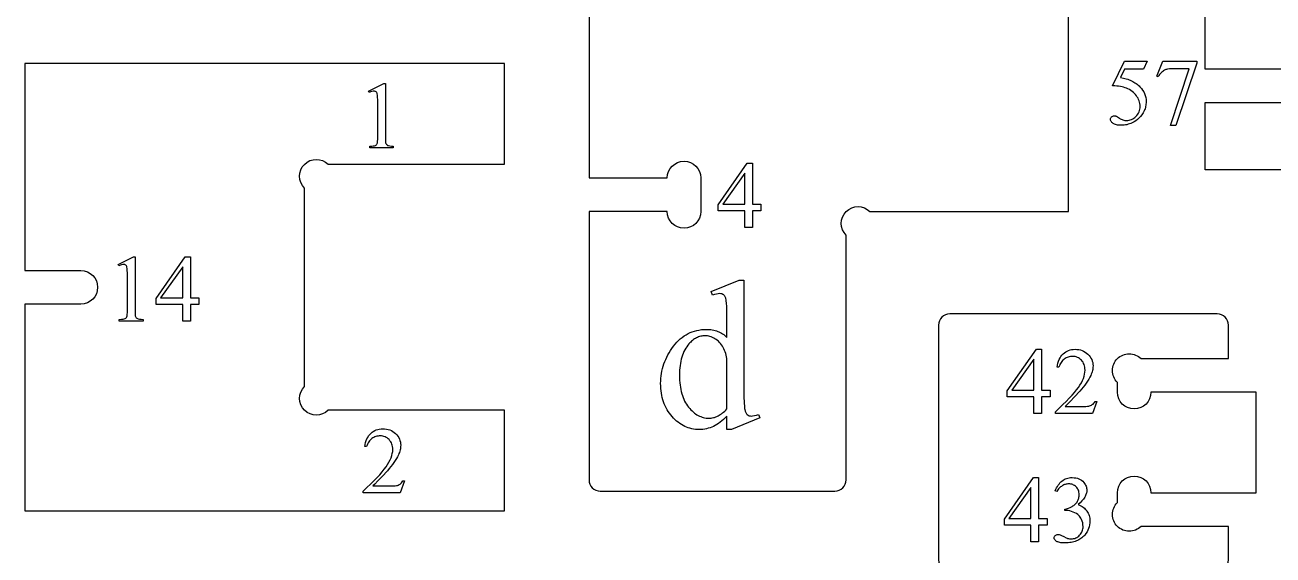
# Model space of a CAD drawing. Extents: x 7 to 905, y -397 to 592.
# Drawn here: x 531.1 to 709.7, y 103.7 to 179.5 of the extents above; entities that cross this region are included whole.
import ezdxf

# ---------------------------------------------------------------- set-up
doc = ezdxf.new("R2010")
doc.units = 0
doc.header["$MEASUREMENT"] = 0
doc.layers.add('EXT', color=1, linetype='CONTINUOUS')
doc.layers.add('TEXT', color=18, linetype='CONTINUOUS')

msp = doc.modelspace()

# ---------------------------------------------------------------- linework, layer by layer
at = {"layer": 'EXT'}
for points in [[(699.97, 158.81), (699.97, 168.41), (717.57, 168.41, 1), (717.57, 173.21), (717.57, 173.21), (699.97, 173.21), (699.97, 208.41), (717.57, 208.41, 1), (717.57, 213.21), (717.57, 213.21), (699.97, 213.21), (699.97, 222.81), (719.57, 222.81, -0.331679), (731.84, 213.67, -0.145898), (731.84, 167.95, -0.331679), (719.57, 158.81)], [(531.08, 109.98), (599.71, 109.98), (599.71, 124.38), (574.47, 124.38, -1), (571.08, 127.77), (571.08, 156.18, -1), (574.47, 159.58), (599.71, 159.58), (599.71, 173.98), (531.08, 173.98), (531.08, 144.38), (539.08, 144.38, -1), (539.08, 139.58), (539.08, 139.58), (531.08, 139.58)], [(663.42, 101.37), (701.7, 101.37, 0.414214), (703.3, 102.97), (703.3, 107.77), (690.81, 107.77, -0.414214), (687.42, 107.77, -0.414214), (687.42, 111.17), (687.42, 112.57, -1), (692.22, 112.57), (707.3, 112.57), (707.3, 126.97), (692.22, 126.97, -1), (687.42, 126.97), (687.42, 128.38, -0.414214), (687.42, 131.77, -0.414214), (690.81, 131.77), (703.3, 131.77), (703.3, 136.57, 0.414214), (701.7, 138.17), (663.42, 138.17, 0.414214), (661.82, 136.57), (661.82, 102.97, 0.414214)]]:
    msp.add_lwpolyline(points, format="xyb", close=True, dxfattribs=at)
msp.add_lwpolyline([(611.8, 183.22), (611.8, 157.62), (623, 157.62, -1), (627.8, 157.62), (627.8, 152.82, -1), (623, 152.82), (611.8, 152.82), (611.8, 114.42, 0.414214), (613.4, 112.82), (647, 112.82, 0.414214), (648.6, 114.42), (648.6, 149.43, -1), (652, 152.82), (680.44, 152.82), (680.44, 188.02)], format="xyb", dxfattribs=at)
at = {"layer": 'TEXT'}
for points in [[(691.68, 174.32), (691.16, 173.19), (688.45, 173.19), (687.86, 171.98), (688.29, 171.9), (688.69, 171.8), (688.89, 171.74), (689.08, 171.67), (689.26, 171.6), (689.44, 171.52), (689.61, 171.44), (689.77, 171.35), (689.93, 171.25), (690.09, 171.15), (690.24, 171.04), (690.38, 170.92), (690.52, 170.8), (690.65, 170.67), (690.86, 170.44), (691.03, 170.2), (691.19, 169.95), (691.31, 169.69), (691.41, 169.42), (691.48, 169.14), (691.52, 168.85), (691.53, 168.55), (691.53, 168.37), (691.51, 168.2), (691.49, 168.03), (691.46, 167.86), (691.42, 167.7), (691.37, 167.54), (691.31, 167.39), (691.24, 167.23), (691.09, 166.94), (690.92, 166.67), (690.73, 166.43), (690.52, 166.21), (690.29, 166), (690.05, 165.82), (689.8, 165.66), (689.54, 165.52), (689.35, 165.44), (689.16, 165.36), (688.96, 165.3), (688.77, 165.25), (688.57, 165.21), (688.37, 165.18), (688.17, 165.16), (687.97, 165.16), (687.78, 165.16), (687.6, 165.17), (687.43, 165.2), (687.27, 165.23), (687.13, 165.26), (687.01, 165.31), (686.89, 165.37), (686.8, 165.43), (686.71, 165.5), (686.63, 165.57), (686.57, 165.65), (686.52, 165.72), (686.48, 165.8), (686.45, 165.88), (686.43, 165.96), (686.43, 166.04), (686.44, 166.13), (686.47, 166.21), (686.51, 166.29), (686.58, 166.37), (686.66, 166.43), (686.75, 166.47), (686.85, 166.5), (686.97, 166.51), (687.13, 166.5), (687.2, 166.48), (687.27, 166.46), (687.44, 166.36), (687.71, 166.19), (687.83, 166.1), (687.96, 166.03), (688.08, 165.98), (688.21, 165.93), (688.34, 165.89), (688.46, 165.86), (688.59, 165.85), (688.72, 165.84), (688.91, 165.85), (689.09, 165.88), (689.27, 165.92), (689.45, 165.99), (689.61, 166.07), (689.78, 166.17), (689.93, 166.29), (690.08, 166.43), (690.22, 166.58), (690.34, 166.74), (690.44, 166.9), (690.52, 167.08), (690.59, 167.26), (690.63, 167.45), (690.66, 167.65), (690.67, 167.86), (690.66, 168.06), (690.64, 168.26), (690.59, 168.45), (690.54, 168.65), (690.46, 168.84), (690.37, 169.02), (690.27, 169.2), (690.14, 169.38), (690.01, 169.55), (689.86, 169.71), (689.7, 169.87), (689.52, 170.01), (689.33, 170.14), (689.13, 170.26), (688.92, 170.37), (688.7, 170.47), (688.51, 170.54), (688.3, 170.61), (688.08, 170.66), (687.84, 170.71), (687.59, 170.75), (687.32, 170.78), (687.03, 170.8), (686.73, 170.82), (688.45, 174.32)], [(693.94, 174.32), (698.77, 174.32), (698.77, 174.06), (695.77, 165.13), (695.02, 165.13), (697.71, 173.23), (695.24, 173.23), (694.89, 173.22), (694.59, 173.19), (694.47, 173.16), (694.35, 173.13), (694.25, 173.1), (694.17, 173.05), (694.03, 172.97), (693.9, 172.88), (693.78, 172.78), (693.66, 172.67), (693.56, 172.54), (693.45, 172.41), (693.36, 172.27), (693.27, 172.11), (693.08, 172.19)], [(580.25, 170.05), (582.44, 171.12), (582.66, 171.12), (582.66, 163.52), (582.66, 163.18), (582.67, 162.9), (582.69, 162.7), (582.72, 162.58), (582.76, 162.49), (582.82, 162.41), (582.89, 162.35), (582.98, 162.29), (583.11, 162.25), (583.28, 162.21), (583.51, 162.19), (583.79, 162.18), (583.79, 161.93), (580.41, 161.93), (580.41, 162.18), (580.7, 162.19), (580.93, 162.21), (581.11, 162.24), (581.23, 162.29), (581.32, 162.34), (581.39, 162.4), (581.45, 162.47), (581.49, 162.55), (581.52, 162.67), (581.54, 162.87), (581.56, 163.15), (581.56, 163.52), (581.56, 168.38), (581.56, 168.82), (581.55, 169.18), (581.53, 169.45), (581.5, 169.64), (581.47, 169.74), (581.43, 169.82), (581.38, 169.89), (581.33, 169.95), (581.26, 169.99), (581.19, 170.02), (581.11, 170.04), (581.03, 170.05), (580.9, 170.04), (580.74, 170), (580.55, 169.93), (580.35, 169.84)], [(636.39, 153.86), (636.39, 152.92), (635.18, 152.92), (635.18, 150.54), (634.09, 150.54), (634.09, 152.92), (630.28, 152.92), (630.28, 153.77), (634.45, 159.73), (635.18, 159.73), (635.18, 153.86)], [(634.09, 153.86), (634.09, 158.33), (630.93, 153.86)], [(544.42, 145.26), (546.62, 146.33), (546.83, 146.33), (546.83, 138.73), (546.84, 138.39), (546.85, 138.12), (546.87, 137.92), (546.9, 137.79), (546.94, 137.7), (546.99, 137.62), (547.07, 137.56), (547.16, 137.5), (547.28, 137.46), (547.46, 137.42), (547.69, 137.4), (547.97, 137.39), (547.97, 137.14), (544.58, 137.14), (544.58, 137.39), (544.87, 137.4), (545.11, 137.42), (545.29, 137.46), (545.41, 137.5), (545.49, 137.55), (545.56, 137.61), (545.62, 137.68), (545.67, 137.76), (545.7, 137.88), (545.72, 138.08), (545.73, 138.37), (545.74, 138.73), (545.74, 143.59), (545.73, 144.04), (545.72, 144.4), (545.7, 144.67), (545.67, 144.85), (545.64, 144.95), (545.61, 145.03), (545.56, 145.11), (545.5, 145.16), (545.44, 145.21), (545.37, 145.24), (545.29, 145.26), (545.21, 145.26), (545.07, 145.25), (544.91, 145.21), (544.73, 145.15), (544.52, 145.06)], [(555.95, 140.46), (555.95, 139.52), (554.75, 139.52), (554.75, 137.14), (553.65, 137.14), (553.65, 139.52), (549.84, 139.52), (549.84, 140.37), (554.02, 146.33), (554.75, 146.33), (554.75, 140.46)], [(553.65, 140.46), (553.65, 144.93), (550.49, 140.46)], [(631.54, 123.55), (631.29, 123.3), (631.04, 123.07), (630.8, 122.86), (630.56, 122.67), (630.32, 122.49), (630.08, 122.33), (629.84, 122.19), (629.6, 122.07), (629.37, 121.97), (629.12, 121.87), (628.87, 121.8), (628.62, 121.73), (628.37, 121.68), (628.1, 121.65), (627.84, 121.63), (627.57, 121.62), (627.29, 121.63), (627.02, 121.65), (626.76, 121.69), (626.5, 121.74), (626.24, 121.8), (625.99, 121.88), (625.74, 121.98), (625.5, 122.08), (625.26, 122.21), (625.02, 122.34), (624.79, 122.5), (624.56, 122.66), (624.34, 122.84), (624.13, 123.04), (623.91, 123.25), (623.7, 123.47), (623.5, 123.71), (623.32, 123.95), (623.14, 124.2), (622.98, 124.46), (622.83, 124.73), (622.7, 125.01), (622.57, 125.29), (622.46, 125.59), (622.37, 125.89), (622.28, 126.2), (622.21, 126.52), (622.16, 126.84), (622.11, 127.18), (622.08, 127.52), (622.06, 127.87), (622.05, 128.23), (622.06, 128.59), (622.08, 128.95), (622.12, 129.3), (622.17, 129.65), (622.23, 130), (622.31, 130.34), (622.4, 130.68), (622.51, 131.01), (622.63, 131.34), (622.77, 131.67), (622.92, 131.99), (623.08, 132.31), (623.26, 132.62), (623.45, 132.94), (623.66, 133.24), (623.88, 133.55), (624.11, 133.84), (624.35, 134.11), (624.6, 134.37), (624.86, 134.6), (625.13, 134.82), (625.4, 135.02), (625.68, 135.19), (625.97, 135.35), (626.27, 135.5), (626.58, 135.62), (626.89, 135.72), (627.21, 135.81), (627.54, 135.87), (627.88, 135.92), (628.23, 135.95), (628.59, 135.96), (628.81, 135.95), (629.02, 135.94), (629.23, 135.92), (629.44, 135.89), (629.64, 135.85), (629.84, 135.8), (630.03, 135.74), (630.22, 135.67), (630.4, 135.6), (630.57, 135.51), (630.75, 135.42), (630.91, 135.32), (631.08, 135.21), (631.23, 135.09), (631.39, 134.96), (631.54, 134.82), (631.54, 137.31), (631.53, 138.36), (631.51, 139.18), (631.47, 139.78), (631.45, 140), (631.43, 140.16), (631.36, 140.41), (631.32, 140.51), (631.28, 140.61), (631.24, 140.69), (631.19, 140.77), (631.14, 140.83), (631.08, 140.88), (630.95, 140.97), (630.81, 141.03), (630.66, 141.06), (630.49, 141.08), (630.28, 141.06), (630.04, 141.02), (629.77, 140.94), (629.47, 140.84), (629.28, 141.36), (633.31, 143.01), (633.97, 143.01), (633.97, 127.39), (633.98, 126.32), (634, 125.48), (634.03, 124.87), (634.05, 124.65), (634.08, 124.49), (634.14, 124.25), (634.18, 124.14), (634.22, 124.05), (634.27, 123.96), (634.32, 123.88), (634.38, 123.82), (634.43, 123.76), (634.56, 123.67), (634.7, 123.6), (634.84, 123.57), (635, 123.55), (635.22, 123.57), (635.47, 123.62), (635.75, 123.69), (636.06, 123.8), (636.23, 123.29), (632.21, 121.62), (631.54, 121.62)], [(631.54, 124.59), (631.54, 131.55), (631.51, 131.8), (631.47, 132.04), (631.42, 132.27), (631.36, 132.51), (631.29, 132.73), (631.2, 132.95), (631.11, 133.17), (631, 133.38), (630.89, 133.58), (630.77, 133.76), (630.63, 133.94), (630.49, 134.1), (630.34, 134.25), (630.18, 134.39), (630.01, 134.51), (629.83, 134.62), (629.65, 134.72), (629.47, 134.81), (629.29, 134.88), (629.11, 134.94), (628.93, 134.98), (628.76, 135.02), (628.58, 135.04), (628.41, 135.04), (628.25, 135.04), (628.09, 135.02), (627.93, 135), (627.78, 134.97), (627.62, 134.93), (627.47, 134.88), (627.33, 134.82), (627.18, 134.75), (627.04, 134.67), (626.9, 134.59), (626.76, 134.49), (626.62, 134.39), (626.48, 134.27), (626.35, 134.15), (626.22, 134.02), (626.09, 133.88), (625.93, 133.68), (625.78, 133.47), (625.64, 133.25), (625.51, 133.02), (625.39, 132.78), (625.28, 132.53), (625.18, 132.26), (625.09, 131.99), (625.01, 131.7), (624.94, 131.41), (624.88, 131.1), (624.83, 130.78), (624.8, 130.45), (624.77, 130.11), (624.76, 129.76), (624.75, 129.39), (624.76, 129.03), (624.77, 128.67), (624.8, 128.33), (624.83, 127.99), (624.88, 127.67), (624.93, 127.36), (625, 127.05), (625.08, 126.76), (625.16, 126.48), (625.26, 126.21), (625.36, 125.96), (625.48, 125.71), (625.61, 125.47), (625.74, 125.25), (625.89, 125.03), (626.05, 124.83), (626.21, 124.64), (626.38, 124.46), (626.55, 124.29), (626.72, 124.14), (626.89, 123.99), (627.06, 123.86), (627.24, 123.75), (627.42, 123.64), (627.6, 123.55), (627.79, 123.47), (627.97, 123.4), (628.16, 123.34), (628.35, 123.3), (628.55, 123.27), (628.74, 123.25), (628.94, 123.24), (629.11, 123.25), (629.27, 123.26), (629.44, 123.29), (629.61, 123.33), (629.77, 123.37), (629.93, 123.43), (630.1, 123.5), (630.26, 123.58), (630.42, 123.67), (630.58, 123.77), (630.74, 123.88), (630.9, 124), (631.06, 124.13), (631.22, 124.27), (631.38, 124.42)], [(677.78, 127.24), (677.78, 126.3), (676.57, 126.3), (676.57, 123.92), (675.47, 123.92), (675.47, 126.3), (671.66, 126.3), (671.66, 127.15), (675.84, 133.11), (676.57, 133.11), (676.57, 127.24)], [(684.48, 125.65), (683.85, 123.92), (678.54, 123.92), (678.54, 124.17), (679.1, 124.69), (679.62, 125.19), (680.1, 125.66), (680.53, 126.11), (680.93, 126.53), (681.27, 126.93), (681.58, 127.31), (681.84, 127.66), (682.06, 127.99), (682.26, 128.32), (682.42, 128.64), (682.55, 128.95), (682.66, 129.26), (682.73, 129.56), (682.78, 129.85), (682.79, 130.13), (682.78, 130.34), (682.76, 130.54), (682.72, 130.73), (682.66, 130.91), (682.59, 131.08), (682.5, 131.25), (682.39, 131.4), (682.27, 131.54), (682.13, 131.67), (681.99, 131.78), (681.85, 131.88), (681.69, 131.95), (681.53, 132.01), (681.37, 132.06), (681.19, 132.08), (681.01, 132.09), (680.85, 132.09), (680.69, 132.07), (680.54, 132.04), (680.38, 131.99), (680.24, 131.94), (680.1, 131.87), (679.96, 131.79), (679.82, 131.7), (679.7, 131.6), (679.58, 131.49), (679.47, 131.36), (679.36, 131.22), (679.27, 131.08), (679.19, 130.92), (679.11, 130.75), (679.04, 130.57), (678.8, 130.57), (678.85, 130.86), (678.91, 131.14), (679, 131.41), (679.09, 131.65), (679.21, 131.88), (679.34, 132.09), (679.49, 132.28), (679.65, 132.45), (679.83, 132.6), (680.02, 132.74), (680.21, 132.85), (680.42, 132.94), (680.64, 133.02), (680.87, 133.07), (681.11, 133.1), (681.37, 133.11), (681.63, 133.1), (681.89, 133.06), (682.14, 133.01), (682.37, 132.93), (682.59, 132.83), (682.81, 132.71), (683.01, 132.57), (683.19, 132.4), (683.37, 132.22), (683.52, 132.04), (683.64, 131.84), (683.74, 131.64), (683.82, 131.43), (683.88, 131.21), (683.92, 130.98), (683.93, 130.74), (683.92, 130.57), (683.91, 130.4), (683.88, 130.23), (683.85, 130.06), (683.8, 129.89), (683.75, 129.72), (683.68, 129.55), (683.61, 129.38), (683.48, 129.11), (683.33, 128.83), (683.16, 128.55), (682.97, 128.27), (682.76, 127.98), (682.53, 127.69), (682.28, 127.4), (682.02, 127.1), (681.27, 126.29), (680.67, 125.65), (680.24, 125.2), (679.95, 124.92), (682.3, 124.92), (682.63, 124.93), (682.91, 124.94), (683.14, 124.95), (683.31, 124.98), (683.45, 125.01), (683.58, 125.06), (683.71, 125.12), (683.83, 125.19), (683.94, 125.28), (684.05, 125.39), (684.14, 125.51), (684.23, 125.65)], [(675.47, 127.24), (675.47, 131.71), (672.31, 127.24)], [(585.4, 114.29), (584.77, 112.56), (579.46, 112.56), (579.46, 112.8), (580.02, 113.32), (580.54, 113.82), (581.02, 114.29), (581.45, 114.74), (581.84, 115.17), (582.19, 115.57), (582.5, 115.94), (582.76, 116.29), (582.98, 116.63), (583.17, 116.96), (583.34, 117.28), (583.47, 117.59), (583.58, 117.89), (583.65, 118.19), (583.7, 118.48), (583.71, 118.77), (583.7, 118.98), (583.68, 119.18), (583.64, 119.37), (583.58, 119.55), (583.51, 119.72), (583.42, 119.88), (583.31, 120.03), (583.19, 120.18), (583.05, 120.3), (582.91, 120.42), (582.77, 120.51), (582.61, 120.59), (582.45, 120.65), (582.29, 120.69), (582.11, 120.72), (581.93, 120.73), (581.77, 120.72), (581.61, 120.7), (581.45, 120.67), (581.3, 120.63), (581.16, 120.57), (581.01, 120.51), (580.88, 120.43), (580.74, 120.34), (580.61, 120.24), (580.5, 120.12), (580.39, 120), (580.28, 119.86), (580.19, 119.71), (580.11, 119.55), (580.03, 119.38), (579.96, 119.2), (579.72, 119.2), (579.77, 119.5), (579.83, 119.78), (579.91, 120.04), (580.01, 120.29), (580.13, 120.51), (580.26, 120.72), (580.41, 120.91), (580.57, 121.08), (580.75, 121.24), (580.93, 121.37), (581.13, 121.49), (581.34, 121.58), (581.56, 121.65), (581.79, 121.7), (582.03, 121.73), (582.29, 121.74), (582.55, 121.73), (582.81, 121.7), (583.06, 121.64), (583.29, 121.57), (583.51, 121.47), (583.72, 121.35), (583.92, 121.2), (584.11, 121.04), (584.29, 120.86), (584.43, 120.67), (584.56, 120.48), (584.66, 120.27), (584.74, 120.06), (584.8, 119.84), (584.84, 119.61), (584.85, 119.38), (584.84, 119.21), (584.83, 119.04), (584.8, 118.87), (584.77, 118.7), (584.72, 118.52), (584.67, 118.35), (584.6, 118.18), (584.53, 118.01), (584.4, 117.74), (584.24, 117.47), (584.07, 117.19), (583.88, 116.91), (583.68, 116.62), (583.45, 116.33), (583.2, 116.03), (582.94, 115.74), (582.19, 114.92), (581.59, 114.29), (581.15, 113.83), (580.87, 113.56), (583.22, 113.56), (583.55, 113.56), (583.83, 113.57), (584.06, 113.59), (584.23, 113.61), (584.37, 113.64), (584.5, 113.69), (584.63, 113.75), (584.75, 113.83), (584.86, 113.92), (584.97, 114.02), (585.06, 114.15), (585.15, 114.29)], [(677.35, 108.89), (677.35, 107.94), (676.14, 107.94), (676.14, 105.57), (675.05, 105.57), (675.05, 107.94), (671.24, 107.94), (671.24, 108.79), (675.41, 114.75), (676.14, 114.75), (676.14, 108.89)], [(678.51, 112.86), (678.61, 113.08), (678.72, 113.28), (678.83, 113.48), (678.95, 113.66), (679.07, 113.83), (679.2, 113.99), (679.34, 114.13), (679.48, 114.26), (679.64, 114.38), (679.8, 114.48), (679.96, 114.56), (680.14, 114.63), (680.33, 114.68), (680.53, 114.72), (680.73, 114.75), (680.95, 114.75), (681.21, 114.74), (681.46, 114.71), (681.69, 114.66), (681.9, 114.58), (682.1, 114.48), (682.29, 114.36), (682.45, 114.22), (682.61, 114.05), (682.71, 113.92), (682.8, 113.78), (682.87, 113.65), (682.93, 113.51), (682.98, 113.37), (683.02, 113.22), (683.04, 113.08), (683.04, 112.93), (683.04, 112.81), (683.03, 112.68), (683, 112.56), (682.97, 112.43), (682.92, 112.31), (682.87, 112.18), (682.81, 112.06), (682.74, 111.93), (682.65, 111.8), (682.56, 111.67), (682.35, 111.42), (682.1, 111.16), (681.81, 110.9), (682.01, 110.81), (682.2, 110.72), (682.38, 110.61), (682.54, 110.5), (682.69, 110.38), (682.83, 110.25), (682.95, 110.12), (683.06, 109.97), (683.16, 109.81), (683.25, 109.65), (683.32, 109.49), (683.38, 109.31), (683.43, 109.13), (683.46, 108.94), (683.48, 108.75), (683.49, 108.55), (683.48, 108.26), (683.44, 107.98), (683.38, 107.72), (683.3, 107.46), (683.2, 107.21), (683.07, 106.97), (682.92, 106.74), (682.75, 106.52), (682.62, 106.39), (682.49, 106.26), (682.35, 106.14), (682.21, 106.04), (682.06, 105.94), (681.9, 105.84), (681.73, 105.76), (681.56, 105.69), (681.38, 105.62), (681.19, 105.57), (681, 105.52), (680.8, 105.48), (680.6, 105.45), (680.38, 105.43), (680.16, 105.41), (679.94, 105.41), (679.72, 105.41), (679.52, 105.42), (679.34, 105.44), (679.17, 105.47), (679.03, 105.5), (678.9, 105.54), (678.79, 105.58), (678.7, 105.63), (678.56, 105.75), (678.5, 105.81), (678.45, 105.87), (678.42, 105.93), (678.39, 105.99), (678.38, 106.05), (678.37, 106.12), (678.38, 106.21), (678.41, 106.3), (678.46, 106.38), (678.53, 106.46), (678.61, 106.52), (678.7, 106.57), (678.8, 106.59), (678.9, 106.6), (679.07, 106.59), (679.24, 106.55), (679.43, 106.47), (679.75, 106.31), (680.09, 106.14), (680.21, 106.09), (680.3, 106.06), (680.43, 106.03), (680.56, 106), (680.69, 105.99), (680.83, 105.99), (680.99, 105.99), (681.16, 106.02), (681.31, 106.06), (681.46, 106.12), (681.61, 106.19), (681.74, 106.28), (681.88, 106.39), (682.01, 106.51), (682.12, 106.64), (682.23, 106.78), (682.31, 106.93), (682.38, 107.08), (682.44, 107.24), (682.48, 107.41), (682.5, 107.58), (682.51, 107.75), (682.49, 108.01), (682.45, 108.27), (682.38, 108.52), (682.27, 108.77), (682.19, 108.95), (682.09, 109.1), (682, 109.23), (681.9, 109.34), (681.74, 109.47), (681.56, 109.59), (681.35, 109.71), (681.11, 109.82), (680.86, 109.91), (680.61, 109.98), (680.36, 110.02), (680.1, 110.03), (679.89, 110.03), (679.89, 110.23), (680.02, 110.25), (680.15, 110.28), (680.41, 110.36), (680.67, 110.47), (680.94, 110.61), (681.06, 110.69), (681.18, 110.78), (681.29, 110.86), (681.39, 110.96), (681.48, 111.05), (681.57, 111.15), (681.64, 111.25), (681.7, 111.36), (681.76, 111.47), (681.81, 111.59), (681.85, 111.7), (681.88, 111.82), (681.91, 111.94), (681.93, 112.07), (681.94, 112.2), (681.94, 112.32), (681.94, 112.49), (681.92, 112.65), (681.88, 112.8), (681.84, 112.94), (681.78, 113.08), (681.7, 113.2), (681.61, 113.32), (681.51, 113.43), (681.4, 113.53), (681.29, 113.61), (681.16, 113.69), (681.03, 113.75), (680.9, 113.79), (680.75, 113.82), (680.61, 113.84), (680.45, 113.85), (680.32, 113.85), (680.2, 113.83), (680.08, 113.81), (679.96, 113.78), (679.84, 113.74), (679.73, 113.7), (679.61, 113.64), (679.51, 113.58), (679.4, 113.5), (679.3, 113.42), (679.19, 113.33), (679.1, 113.23), (679, 113.12), (678.91, 113.01), (678.73, 112.75)], [(675.05, 108.89), (675.05, 113.35), (671.89, 108.89)]]:
    msp.add_lwpolyline(points, close=True, dxfattribs=at)

doc.saveas('drawing.dxf')
